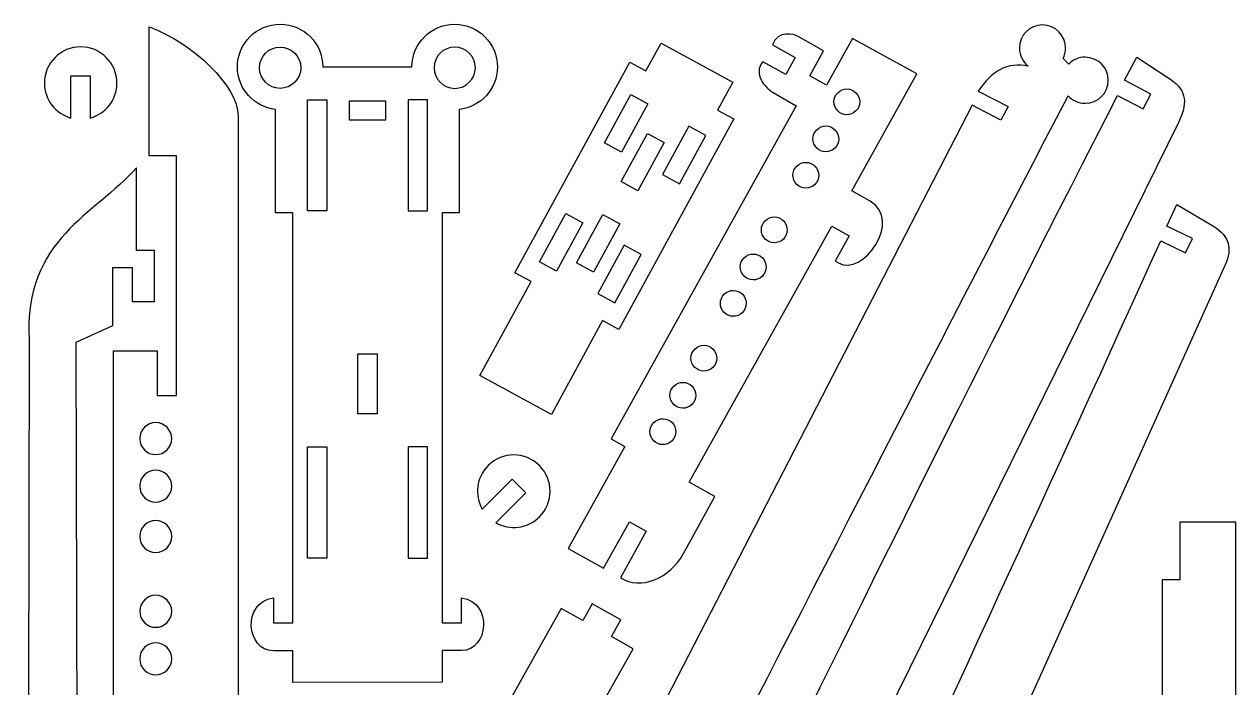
# Model space of a CAD drawing. Header units: centimetres. Extents: x -1670 to 781, y 182 to 1564.
# Drawn here: x -1004 to -440, y 1254 to 1563 of the extents above; entities that cross this region are included whole.
import ezdxf

# ---------------------------------------------------------------- set-up
doc = ezdxf.new("R2010")
doc.units = ezdxf.units.CM
doc.header["$MEASUREMENT"] = 0
doc.layers.add('Camada 1', color=3, linetype='Continuous')

msp = doc.modelspace()

# ---------------------------------------------------------------- linework, layer by layer
at = {"layer": 'Camada 1', "lineweight": 25}
for points, knots in [([(-517.98, 1543.95), (-516.03, 1546), (-513.38, 1547.17), (-510.32, 1547.17), (-510.32, 1547.17), (-504.39, 1547.17), (-499.59, 1542.36), (-499.59, 1536.44), (-499.59, 1536.44), (-499.59, 1530.51), (-504.39, 1525.71), (-510.32, 1525.71), (-510.32, 1525.71), (-510.32, 1525.71), (-510.32, 1525.71), (-510.32, 1525.71), (-510.32, 1525.71), (-513.48, 1525.71), (-516.32, 1527.07), (-518.28, 1529.25), (-518.28, 1529.25), (-633.36, 1308), (-747.64, 1084.24), (-861.54, 859.33), (-861.54, 859.33), (-880.88, 810.11), (-926.43, 777.39), (-997.87, 764.37), (-997.87, 764.37), (-997.87, 764.37), (-973.36, 814.26), (-973.36, 814.26), (-973.36, 814.26), (-944.96, 822.65), (-917.74, 838.95), (-899.41, 870.78), (-899.41, 870.78), (-899.41, 870.78), (-883.73, 862.75), (-883.73, 862.75), (-883.73, 862.75), (-883.73, 862.75), (-880.46, 869.13), (-880.46, 869.13), (-880.46, 869.13), (-880.46, 869.13), (-896.62, 877.42), (-896.62, 877.42), (-896.62, 877.42), (-896.62, 877.42), (-562.93, 1524.8), (-562.93, 1524.8), (-562.93, 1524.8), (-562.93, 1524.8), (-549.51, 1517.92), (-549.51, 1517.92), (-549.51, 1517.92), (-549.51, 1517.92), (-546.23, 1524.31), (-546.23, 1524.31), (-546.23, 1524.31), (-546.23, 1524.31), (-560.06, 1531.4), (-560.06, 1531.4), (-560.06, 1531.4), (-553.96, 1540.7), (-546.33, 1545.06), (-536.9, 1543.04), (-536.9, 1543.04), (-539.37, 1545.01), (-540.95, 1548.04), (-540.95, 1551.43), (-540.95, 1551.43), (-540.95, 1557.36), (-536.14, 1562.16), (-530.22, 1562.16), (-530.22, 1562.16), (-524.29, 1562.16), (-519.49, 1557.36), (-519.49, 1551.43), (-519.49, 1551.43), (-519.49, 1551.43), (-519.49, 1551.43), (-519.49, 1551.43), (-519.49, 1551.43), (-519.49, 1551.43), (-519.49, 1551.43), (-519.49, 1551.43), (-519.49, 1551.43), (-519.49, 1551.43), (-519.49, 1551.43), (-519.49, 1551.43), (-519.49, 1551.43), (-519.49, 1549.68), (-519.91, 1548.03), (-520.65, 1546.57), (-520.65, 1546.57), (-520.65, 1546.57), (-517.98, 1543.95), (-517.98, 1543.95)], [0, 0, 0, 0, 0.038462, 0.038462, 0.038462, 0.038462, 0.076923, 0.076923, 0.076923, 0.076923, 0.115385, 0.115385, 0.115385, 0.115385, 0.153846, 0.153846, 0.153846, 0.153846, 0.192308, 0.192308, 0.192308, 0.192308, 0.230769, 0.230769, 0.230769, 0.230769, 0.269231, 0.269231, 0.269231, 0.269231, 0.307692, 0.307692, 0.307692, 0.307692, 0.346154, 0.346154, 0.346154, 0.346154, 0.384615, 0.384615, 0.384615, 0.384615, 0.423077, 0.423077, 0.423077, 0.423077, 0.461538, 0.461538, 0.461538, 0.461538, 0.5, 0.5, 0.5, 0.5, 0.538462, 0.538462, 0.538462, 0.538462, 0.576923, 0.576923, 0.576923, 0.576923, 0.615385, 0.615385, 0.615385, 0.615385, 0.653846, 0.653846, 0.653846, 0.653846, 0.692308, 0.692308, 0.692308, 0.692308, 0.730769, 0.730769, 0.730769, 0.730769, 0.769231, 0.769231, 0.769231, 0.769231, 0.807692, 0.807692, 0.807692, 0.807692, 0.846154, 0.846154, 0.846154, 0.846154, 0.884615, 0.884615, 0.884615, 0.884615, 0.923077, 0.923077, 0.923077, 0.923077, 1, 1, 1, 1]), ([(-809.53, 1256.44), (-809.53, 1256.44), (-809.53, 1271.1), (-809.53, 1271.1), (-809.53, 1271.1), (-809.53, 1271.1), (-800.54, 1271.1), (-800.54, 1271.1), (-800.54, 1271.1), (-788.04, 1271.1), (-785.59, 1293.52), (-800.54, 1295.61), (-800.54, 1295.61), (-800.54, 1295.61), (-800.54, 1283.96), (-800.54, 1283.96), (-800.54, 1283.96), (-800.54, 1283.96), (-809.53, 1283.96), (-809.53, 1283.96), (-809.53, 1283.96), (-809.53, 1283.96), (-809.53, 1474.75), (-809.53, 1474.75), (-809.53, 1474.75), (-809.53, 1474.75), (-801.53, 1474.75), (-801.53, 1474.75), (-801.53, 1474.75), (-801.53, 1474.75), (-801.53, 1522.88), (-801.53, 1522.88), (-801.53, 1522.88), (-791.57, 1523.95), (-783.81, 1532.39), (-783.81, 1542.63), (-783.81, 1542.63), (-783.81, 1553.61), (-792.71, 1562.51), (-803.68, 1562.51), (-803.68, 1562.51), (-814.66, 1562.51), (-823.56, 1553.61), (-823.56, 1542.63), (-823.56, 1542.63), (-823.56, 1542.63), (-865.02, 1542.63), (-865.02, 1542.63), (-865.02, 1542.63), (-865.02, 1553.61), (-873.91, 1562.51), (-884.89, 1562.51), (-884.89, 1562.51), (-895.87, 1562.51), (-904.76, 1553.61), (-904.76, 1542.63), (-904.76, 1542.63), (-904.76, 1532.39), (-897.01, 1523.95), (-887.04, 1522.88), (-887.04, 1522.88), (-887.04, 1522.88), (-887.05, 1474.75), (-887.05, 1474.75), (-887.05, 1474.75), (-887.05, 1474.75), (-879.04, 1474.75), (-879.04, 1474.75), (-879.04, 1474.75), (-879.04, 1474.75), (-879.04, 1283.96), (-879.04, 1283.96), (-879.04, 1283.96), (-879.04, 1283.96), (-888.04, 1283.96), (-888.04, 1283.96), (-888.04, 1283.96), (-888.04, 1283.96), (-888.04, 1295.61), (-888.04, 1295.61), (-888.04, 1295.61), (-902.98, 1293.52), (-900.53, 1270.97), (-888.04, 1270.97), (-888.04, 1270.97), (-888.04, 1270.97), (-879.04, 1270.97), (-879.04, 1270.97), (-879.04, 1270.97), (-879.04, 1270.97), (-879.04, 1256.31), (-879.04, 1256.31), (-879.04, 1256.31), (-879.04, 1256.31), (-809.53, 1256.44), (-809.53, 1256.44)], [0, 0, 0, 0, 0.04, 0.04, 0.04, 0.04, 0.08, 0.08, 0.08, 0.08, 0.12, 0.12, 0.12, 0.12, 0.16, 0.16, 0.16, 0.16, 0.2, 0.2, 0.2, 0.2, 0.24, 0.24, 0.24, 0.24, 0.28, 0.28, 0.28, 0.28, 0.32, 0.32, 0.32, 0.32, 0.36, 0.36, 0.36, 0.36, 0.4, 0.4, 0.4, 0.4, 0.44, 0.44, 0.44, 0.44, 0.48, 0.48, 0.48, 0.48, 0.52, 0.52, 0.52, 0.52, 0.56, 0.56, 0.56, 0.56, 0.6, 0.6, 0.6, 0.6, 0.64, 0.64, 0.64, 0.64, 0.68, 0.68, 0.68, 0.68, 0.72, 0.72, 0.72, 0.72, 0.76, 0.76, 0.76, 0.76, 0.8, 0.8, 0.8, 0.8, 0.84, 0.84, 0.84, 0.84, 0.88, 0.88, 0.88, 0.88, 0.92, 0.92, 0.92, 0.92, 1, 1, 1, 1]), ([(-962.42, 1204.75), (-961.01, 1195.51), (-955.78, 1191.05), (-947.75, 1190.08), (-947.75, 1190.08), (-947.75, 1190.08), (-947.75, 1224.98), (-947.75, 1224.98), (-947.75, 1224.98), (-947.75, 1224.98), (-938.75, 1224.98), (-938.75, 1224.98), (-938.75, 1224.98), (-938.75, 1224.98), (-938.75, 1163.56), (-938.75, 1163.56), (-938.75, 1163.56), (-938.75, 1163.56), (-927.2, 1163.56), (-927.2, 1163.56), (-927.2, 1163.56), (-927.2, 1163.56), (-927.2, 1154.56), (-927.2, 1154.56), (-927.2, 1154.56), (-927.2, 1154.56), (-938.75, 1154.56), (-938.75, 1154.56), (-938.75, 1154.56), (-938.75, 1154.56), (-938.75, 1112.95), (-938.75, 1112.95), (-938.75, 1112.95), (-938.75, 1112.95), (-927.2, 1112.95), (-927.2, 1112.95), (-927.2, 1112.95), (-927.2, 1112.95), (-927.2, 1103.95), (-927.2, 1103.95), (-927.2, 1103.95), (-927.2, 1103.95), (-938.75, 1103.95), (-938.75, 1103.95), (-938.75, 1103.95), (-938.75, 1103.95), (-938.75, 1086.09), (-938.75, 1086.09), (-938.75, 1086.09), (-938.75, 1069.91), (-904.44, 1075.04), (-904.44, 1091.99), (-904.44, 1091.99), (-904.44, 1091.99), (-904.44, 1519.79), (-904.44, 1519.79), (-904.44, 1519.79), (-904.44, 1533.64), (-925.2, 1553.79), (-945.89, 1561.24), (-945.89, 1561.24), (-945.89, 1561.24), (-945.89, 1501.22), (-945.89, 1501.22), (-945.89, 1501.22), (-945.89, 1501.22), (-933.13, 1501.22), (-933.13, 1501.22), (-933.13, 1501.22), (-933.13, 1501.22), (-933.14, 1419.7), (-933.14, 1419.7), (-933.14, 1419.7), (-933.14, 1419.7), (-933.14, 1389.79), (-933.14, 1389.79), (-933.14, 1389.79), (-933.14, 1389.79), (-942.14, 1389.79), (-942.14, 1389.79), (-942.14, 1389.79), (-942.14, 1389.79), (-942.14, 1410.56), (-942.14, 1410.56), (-942.14, 1410.56), (-942.14, 1410.56), (-962.42, 1410.56), (-962.42, 1410.56), (-962.42, 1410.56), (-962.42, 1410.56), (-962.42, 1204.75), (-962.42, 1204.75)], [0, 0, 0, 0, 0.041667, 0.041667, 0.041667, 0.041667, 0.083333, 0.083333, 0.083333, 0.083333, 0.125, 0.125, 0.125, 0.125, 0.166667, 0.166667, 0.166667, 0.166667, 0.208333, 0.208333, 0.208333, 0.208333, 0.25, 0.25, 0.25, 0.25, 0.291667, 0.291667, 0.291667, 0.291667, 0.333333, 0.333333, 0.333333, 0.333333, 0.375, 0.375, 0.375, 0.375, 0.416667, 0.416667, 0.416667, 0.416667, 0.458333, 0.458333, 0.458333, 0.458333, 0.5, 0.5, 0.5, 0.5, 0.541667, 0.541667, 0.541667, 0.541667, 0.583333, 0.583333, 0.583333, 0.583333, 0.625, 0.625, 0.625, 0.625, 0.666667, 0.666667, 0.666667, 0.666667, 0.708333, 0.708333, 0.708333, 0.708333, 0.75, 0.75, 0.75, 0.75, 0.791667, 0.791667, 0.791667, 0.791667, 0.833333, 0.833333, 0.833333, 0.833333, 0.875, 0.875, 0.875, 0.875, 0.916667, 0.916667, 0.916667, 0.916667, 1, 1, 1, 1]), ([(-618.55, 1555.92), (-618.55, 1555.92), (-588.69, 1539.39), (-588.69, 1539.39), (-588.69, 1539.39), (-588.69, 1539.39), (-618.94, 1484.97), (-618.94, 1484.97), (-618.94, 1484.97), (-618.94, 1484.97), (-610.34, 1480.14), (-610.34, 1480.14), (-610.34, 1480.14), (-595.03, 1471.54), (-613.85, 1444.64), (-625.13, 1451.46), (-625.13, 1451.46), (-625.13, 1451.46), (-626.71, 1452.3), (-626.71, 1452.3), (-626.71, 1452.3), (-626.71, 1452.3), (-620.18, 1464.13), (-620.18, 1464.13), (-620.18, 1464.13), (-620.18, 1464.13), (-628.19, 1468.55), (-628.19, 1468.55), (-628.19, 1468.55), (-628.19, 1468.55), (-694.56, 1349.49), (-694.56, 1349.49), (-694.56, 1349.49), (-694.56, 1349.49), (-682.59, 1342.86), (-682.59, 1342.86), (-682.59, 1342.86), (-682.59, 1342.86), (-697.19, 1316.23), (-697.19, 1316.23), (-697.19, 1316.23), (-703.38, 1304.93), (-717.18, 1298.8), (-726.55, 1305), (-726.55, 1305), (-726.55, 1305), (-714.52, 1326.65), (-714.52, 1326.65), (-714.52, 1326.65), (-714.52, 1326.65), (-722.38, 1331.02), (-722.38, 1331.02), (-722.38, 1331.02), (-722.38, 1331.02), (-734.41, 1309.37), (-734.41, 1309.37), (-734.41, 1309.37), (-734.41, 1309.37), (-750.94, 1318.53), (-750.94, 1318.53), (-750.94, 1318.53), (-750.94, 1318.53), (-724.54, 1366.02), (-724.54, 1366.02), (-724.54, 1366.02), (-724.54, 1366.02), (-730.9, 1369.54), (-730.9, 1369.54), (-730.9, 1369.54), (-730.9, 1369.54), (-644.79, 1524.49), (-644.79, 1524.49), (-644.79, 1524.49), (-644.79, 1524.49), (-655.55, 1530.77), (-655.55, 1530.77), (-655.55, 1530.77), (-659.23, 1532.92), (-665.1, 1539.62), (-660.27, 1545.09), (-660.27, 1545.09), (-660.27, 1545.09), (-649.57, 1539.13), (-649.57, 1539.13), (-649.57, 1539.13), (-649.57, 1539.13), (-645.2, 1546.99), (-645.2, 1546.99), (-645.2, 1546.99), (-645.2, 1546.99), (-655.89, 1552.95), (-655.89, 1552.95), (-655.89, 1552.95), (-653.27, 1559.84), (-645.9, 1557.96), (-643.93, 1556.84), (-643.93, 1556.84), (-643.93, 1556.84), (-632.1, 1550.09), (-632.1, 1550.09), (-632.1, 1550.09), (-632.1, 1550.09), (-638.52, 1538.57), (-638.52, 1538.57), (-638.52, 1538.57), (-638.52, 1538.57), (-630.66, 1534.19), (-630.66, 1534.19), (-630.66, 1534.19), (-630.66, 1534.19), (-618.55, 1555.92), (-618.55, 1555.92)], [0, 0, 0, 0, 0.034483, 0.034483, 0.034483, 0.034483, 0.068966, 0.068966, 0.068966, 0.068966, 0.103448, 0.103448, 0.103448, 0.103448, 0.137931, 0.137931, 0.137931, 0.137931, 0.172414, 0.172414, 0.172414, 0.172414, 0.206897, 0.206897, 0.206897, 0.206897, 0.241379, 0.241379, 0.241379, 0.241379, 0.275862, 0.275862, 0.275862, 0.275862, 0.310345, 0.310345, 0.310345, 0.310345, 0.344828, 0.344828, 0.344828, 0.344828, 0.37931, 0.37931, 0.37931, 0.37931, 0.413793, 0.413793, 0.413793, 0.413793, 0.448276, 0.448276, 0.448276, 0.448276, 0.482759, 0.482759, 0.482759, 0.482759, 0.517241, 0.517241, 0.517241, 0.517241, 0.551724, 0.551724, 0.551724, 0.551724, 0.586207, 0.586207, 0.586207, 0.586207, 0.62069, 0.62069, 0.62069, 0.62069, 0.655172, 0.655172, 0.655172, 0.655172, 0.689655, 0.689655, 0.689655, 0.689655, 0.724138, 0.724138, 0.724138, 0.724138, 0.758621, 0.758621, 0.758621, 0.758621, 0.793103, 0.793103, 0.793103, 0.793103, 0.827586, 0.827586, 0.827586, 0.827586, 0.862069, 0.862069, 0.862069, 0.862069, 0.896552, 0.896552, 0.896552, 0.896552, 0.931034, 0.931034, 0.931034, 0.931034, 1, 1, 1, 1]), ([(-982.2, 1518.87), (-989.33, 1520.84), (-994.57, 1527.37), (-994.57, 1535.13), (-994.57, 1535.13), (-994.57, 1544.45), (-987.02, 1552), (-977.7, 1552), (-977.7, 1552), (-968.39, 1552), (-960.84, 1544.45), (-960.84, 1535.13), (-960.84, 1535.13), (-960.84, 1527.37), (-966.08, 1520.84), (-973.21, 1518.87), (-973.21, 1518.87), (-973.21, 1518.87), (-973.21, 1538.54), (-973.21, 1538.54), (-973.21, 1538.54), (-973.21, 1538.54), (-982.2, 1538.54), (-982.2, 1538.54), (-982.2, 1538.54), (-982.2, 1538.54), (-982.2, 1518.87), (-982.2, 1518.87)], [0, 0, 0, 0, 0.125, 0.125, 0.125, 0.125, 0.25, 0.25, 0.25, 0.25, 0.375, 0.375, 0.375, 0.375, 0.5, 0.5, 0.5, 0.5, 0.625, 0.625, 0.625, 0.625, 0.75, 0.75, 0.75, 0.75, 1, 1, 1, 1]), ([(-884.9, 1551.87), (-890.2, 1551.87), (-894.5, 1547.57), (-894.5, 1542.27), (-894.5, 1542.27), (-894.5, 1536.97), (-890.2, 1532.68), (-884.9, 1532.68), (-884.9, 1532.68), (-879.6, 1532.68), (-875.3, 1536.97), (-875.3, 1542.27), (-875.3, 1542.27), (-875.3, 1547.57), (-879.6, 1551.87), (-884.9, 1551.87)], [0, 0, 0, 0, 0.2, 0.2, 0.2, 0.2, 0.4, 0.4, 0.4, 0.4, 0.6, 0.6, 0.6, 0.6, 1, 1, 1, 1]), ([(-803.67, 1551.87), (-798.37, 1551.87), (-794.07, 1547.57), (-794.07, 1542.27), (-794.07, 1542.27), (-794.07, 1536.97), (-798.37, 1532.68), (-803.67, 1532.68), (-803.67, 1532.68), (-808.97, 1532.68), (-813.27, 1536.97), (-813.27, 1542.27), (-813.27, 1542.27), (-813.27, 1547.57), (-808.97, 1551.87), (-803.67, 1551.87)], [0, 0, 0, 0, 0.2, 0.2, 0.2, 0.2, 0.4, 0.4, 0.4, 0.4, 0.6, 0.6, 0.6, 0.6, 1, 1, 1, 1]), ([(-758.67, 1380.93), (-758.67, 1380.93), (-734.85, 1424.6), (-734.85, 1424.6), (-734.85, 1424.6), (-734.85, 1424.6), (-727.3, 1420.48), (-727.3, 1420.48), (-727.3, 1420.48), (-727.3, 1420.48), (-673.87, 1518.43), (-673.87, 1518.43), (-673.87, 1518.43), (-673.87, 1518.43), (-681.4, 1522.57), (-681.4, 1522.57), (-681.4, 1522.57), (-681.4, 1522.57), (-674.32, 1535.55), (-674.32, 1535.55), (-674.32, 1535.55), (-674.32, 1535.55), (-707.63, 1553.72), (-707.63, 1553.72), (-707.63, 1553.72), (-707.63, 1553.72), (-714.71, 1540.75), (-714.71, 1540.75), (-714.71, 1540.75), (-714.71, 1540.75), (-722.27, 1544.83), (-722.27, 1544.83), (-722.27, 1544.83), (-722.27, 1544.83), (-775.7, 1446.88), (-775.7, 1446.88), (-775.7, 1446.88), (-775.7, 1446.88), (-768.16, 1442.77), (-768.16, 1442.77), (-768.16, 1442.77), (-768.16, 1442.77), (-791.97, 1399.1), (-791.97, 1399.1), (-791.97, 1399.1), (-791.97, 1399.1), (-758.67, 1380.93), (-758.67, 1380.93)], [0, 0, 0, 0, 0.076923, 0.076923, 0.076923, 0.076923, 0.153846, 0.153846, 0.153846, 0.153846, 0.230769, 0.230769, 0.230769, 0.230769, 0.307692, 0.307692, 0.307692, 0.307692, 0.384615, 0.384615, 0.384615, 0.384615, 0.461538, 0.461538, 0.461538, 0.461538, 0.538462, 0.538462, 0.538462, 0.538462, 0.615385, 0.615385, 0.615385, 0.615385, 0.692308, 0.692308, 0.692308, 0.692308, 0.769231, 0.769231, 0.769231, 0.769231, 0.846154, 0.846154, 0.846154, 0.846154, 1, 1, 1, 1]), ([(-492.11, 1536.44), (-492.11, 1536.44), (-479.81, 1529.97), (-479.81, 1529.97), (-479.81, 1529.97), (-479.81, 1529.97), (-483.42, 1523.09), (-483.42, 1523.09), (-483.42, 1523.09), (-483.42, 1523.09), (-495.29, 1529.33), (-495.29, 1529.33), (-495.29, 1529.33), (-611.87, 1302.01), (-705.42, 1106.77), (-818.28, 877.2), (-818.28, 877.2), (-818.28, 877.2), (-806.82, 871.18), (-806.82, 871.18), (-806.82, 871.18), (-806.82, 871.18), (-810.43, 864.3), (-810.43, 864.3), (-810.43, 864.3), (-810.43, 864.3), (-821.37, 870.04), (-821.37, 870.04), (-821.37, 870.04), (-821.37, 870.04), (-836.18, 845.07), (-836.18, 845.07), (-836.18, 845.07), (-862.23, 801.14), (-891.36, 773.35), (-959.51, 751.77), (-959.51, 751.77), (-959.51, 751.77), (-991.15, 689.33), (-991.15, 689.33), (-991.15, 689.33), (-919.02, 715.46), (-869.26, 700.27), (-837.14, 765.47), (-837.14, 765.47), (-837.14, 765.47), (-466.79, 1517.17), (-466.79, 1517.17), (-466.79, 1517.17), (-462.92, 1525.02), (-462.81, 1531.51), (-470.48, 1536.74), (-470.48, 1536.74), (-470.48, 1536.74), (-486.3, 1547.19), (-486.3, 1547.19), (-486.3, 1547.19), (-486.3, 1547.19), (-492.11, 1536.44), (-492.11, 1536.44)], [0, 0, 0, 0, 0.0625, 0.0625, 0.0625, 0.0625, 0.125, 0.125, 0.125, 0.125, 0.1875, 0.1875, 0.1875, 0.1875, 0.25, 0.25, 0.25, 0.25, 0.3125, 0.3125, 0.3125, 0.3125, 0.375, 0.375, 0.375, 0.375, 0.4375, 0.4375, 0.4375, 0.4375, 0.5, 0.5, 0.5, 0.5, 0.5625, 0.5625, 0.5625, 0.5625, 0.625, 0.625, 0.625, 0.625, 0.6875, 0.6875, 0.6875, 0.6875, 0.75, 0.75, 0.75, 0.75, 0.8125, 0.8125, 0.8125, 0.8125, 0.875, 0.875, 0.875, 0.875, 1, 1, 1, 1]), ([(-626.26, 1523.1), (-624.44, 1520.33), (-620.71, 1519.56), (-617.94, 1521.39), (-617.94, 1521.39), (-615.16, 1523.21), (-614.39, 1526.94), (-616.22, 1529.71), (-616.22, 1529.71), (-618.04, 1532.48), (-621.77, 1533.25), (-624.54, 1531.43), (-624.54, 1531.43), (-627.32, 1529.6), (-628.08, 1525.88), (-626.26, 1523.1)], [0, 0, 0, 0, 0.2, 0.2, 0.2, 0.2, 0.4, 0.4, 0.4, 0.4, 0.6, 0.6, 0.6, 0.6, 1, 1, 1, 1]), ([(-721.72, 1529.83), (-721.72, 1529.83), (-733.98, 1507.36), (-733.98, 1507.36), (-733.98, 1507.36), (-733.98, 1507.36), (-726.08, 1503.06), (-726.08, 1503.06), (-726.08, 1503.06), (-726.08, 1503.06), (-713.83, 1525.53), (-713.83, 1525.53), (-713.83, 1525.53), (-713.83, 1525.53), (-721.72, 1529.83), (-721.72, 1529.83)], [0, 0, 0, 0, 0.2, 0.2, 0.2, 0.2, 0.4, 0.4, 0.4, 0.4, 0.6, 0.6, 0.6, 0.6, 1, 1, 1, 1]), ([(-872.2, 1527.3), (-872.2, 1527.3), (-872.2, 1475.62), (-872.2, 1475.62), (-872.2, 1475.62), (-872.2, 1475.62), (-863.2, 1475.62), (-863.2, 1475.62), (-863.2, 1475.62), (-863.2, 1475.62), (-863.2, 1527.3), (-863.2, 1527.3), (-863.2, 1527.3), (-863.2, 1527.3), (-872.2, 1527.3), (-872.2, 1527.3)], [0, 0, 0, 0, 0.2, 0.2, 0.2, 0.2, 0.4, 0.4, 0.4, 0.4, 0.6, 0.6, 0.6, 0.6, 1, 1, 1, 1]), ([(-835.93, 1517.85), (-835.93, 1517.85), (-835.93, 1526.84), (-835.93, 1526.84), (-835.93, 1526.84), (-835.93, 1526.84), (-852.64, 1526.84), (-852.64, 1526.84), (-852.64, 1526.84), (-852.64, 1526.84), (-852.64, 1517.85), (-852.64, 1517.85), (-852.64, 1517.85), (-852.64, 1517.85), (-835.93, 1517.85), (-835.93, 1517.85)], [0, 0, 0, 0, 0.2, 0.2, 0.2, 0.2, 0.4, 0.4, 0.4, 0.4, 0.6, 0.6, 0.6, 0.6, 1, 1, 1, 1]), ([(-816.37, 1527.3), (-816.37, 1527.3), (-816.37, 1475.62), (-816.37, 1475.62), (-816.37, 1475.62), (-816.37, 1475.62), (-825.37, 1475.62), (-825.37, 1475.62), (-825.37, 1475.62), (-825.37, 1475.62), (-825.37, 1527.3), (-825.37, 1527.3), (-825.37, 1527.3), (-825.37, 1527.3), (-816.37, 1527.3), (-816.37, 1527.3)], [0, 0, 0, 0, 0.2, 0.2, 0.2, 0.2, 0.4, 0.4, 0.4, 0.4, 0.6, 0.6, 0.6, 0.6, 1, 1, 1, 1]), ([(-718.4, 1484.97), (-718.4, 1484.97), (-706.15, 1507.43), (-706.15, 1507.43), (-706.15, 1507.43), (-706.15, 1507.43), (-714.04, 1511.74), (-714.04, 1511.74), (-714.04, 1511.74), (-714.04, 1511.74), (-726.3, 1489.27), (-726.3, 1489.27), (-726.3, 1489.27), (-726.3, 1489.27), (-718.4, 1484.97), (-718.4, 1484.97)], [0, 0, 0, 0, 0.2, 0.2, 0.2, 0.2, 0.4, 0.4, 0.4, 0.4, 0.6, 0.6, 0.6, 0.6, 1, 1, 1, 1]), ([(-686.78, 1510.77), (-686.78, 1510.77), (-699.04, 1488.3), (-699.04, 1488.3), (-699.04, 1488.3), (-699.04, 1488.3), (-706.93, 1492.61), (-706.93, 1492.61), (-706.93, 1492.61), (-706.93, 1492.61), (-694.67, 1515.08), (-694.67, 1515.08), (-694.67, 1515.08), (-694.67, 1515.08), (-686.78, 1510.77), (-686.78, 1510.77)], [0, 0, 0, 0, 0.2, 0.2, 0.2, 0.2, 0.4, 0.4, 0.4, 0.4, 0.6, 0.6, 0.6, 0.6, 1, 1, 1, 1]), ([(-636.03, 1505.86), (-634.21, 1503.08), (-630.48, 1502.32), (-627.71, 1504.14), (-627.71, 1504.14), (-624.94, 1505.96), (-624.17, 1509.69), (-625.99, 1512.46), (-625.99, 1512.46), (-627.82, 1515.24), (-631.54, 1516.01), (-634.32, 1514.18), (-634.32, 1514.18), (-637.09, 1512.36), (-637.86, 1508.63), (-636.03, 1505.86)], [0, 0, 0, 0, 0.2, 0.2, 0.2, 0.2, 0.4, 0.4, 0.4, 0.4, 0.6, 0.6, 0.6, 0.6, 1, 1, 1, 1]), ([(-951.78, 1495.67), (-951.78, 1495.67), (-951.69, 1457.28), (-951.69, 1457.28), (-951.69, 1457.28), (-951.69, 1457.28), (-943.42, 1457.3), (-943.42, 1457.3), (-943.42, 1457.3), (-943.42, 1457.3), (-943.36, 1433.56), (-943.36, 1433.56), (-943.36, 1433.56), (-943.36, 1433.56), (-953.69, 1433.53), (-953.69, 1433.53), (-953.69, 1433.53), (-953.69, 1433.53), (-953.73, 1449.29), (-953.73, 1449.29), (-953.73, 1449.29), (-953.73, 1449.29), (-962.73, 1449.27), (-962.73, 1449.27), (-962.73, 1449.27), (-962.73, 1449.27), (-962.66, 1422.38), (-962.66, 1422.38), (-962.66, 1422.38), (-962.66, 1422.38), (-979.75, 1414.59), (-979.75, 1414.59), (-979.75, 1414.59), (-979.75, 1414.59), (-978.67, 986.56), (-978.67, 986.56), (-978.67, 986.56), (-978.67, 986.56), (-944.1, 986.65), (-944.1, 986.65), (-944.1, 986.65), (-944.1, 986.65), (-943.77, 855.51), (-943.77, 855.51), (-943.77, 855.51), (-943.77, 855.51), (-955.02, 855.48), (-955.02, 855.48), (-955.02, 855.48), (-955.02, 855.48), (-972.68, 875.26), (-972.68, 875.26), (-972.68, 875.26), (-972.68, 875.26), (-972.84, 939.14), (-972.84, 939.14), (-972.84, 939.14), (-972.84, 939.14), (-981.83, 939.12), (-981.83, 939.12), (-981.83, 939.12), (-981.83, 939.12), (-981.7, 886.32), (-981.7, 886.32), (-981.7, 886.32), (-981.7, 886.32), (-1002.53, 910.39), (-1002.53, 910.39), (-1002.53, 910.39), (-1002.53, 910.39), (-1001.72, 1415.66), (-1001.72, 1415.66), (-1001.72, 1415.66), (-1003.95, 1462.91), (-971.03, 1473.76), (-951.78, 1495.67)], [0, 0, 0, 0, 0.05, 0.05, 0.05, 0.05, 0.1, 0.1, 0.1, 0.1, 0.15, 0.15, 0.15, 0.15, 0.2, 0.2, 0.2, 0.2, 0.25, 0.25, 0.25, 0.25, 0.3, 0.3, 0.3, 0.3, 0.35, 0.35, 0.35, 0.35, 0.4, 0.4, 0.4, 0.4, 0.45, 0.45, 0.45, 0.45, 0.5, 0.5, 0.5, 0.5, 0.55, 0.55, 0.55, 0.55, 0.6, 0.6, 0.6, 0.6, 0.65, 0.65, 0.65, 0.65, 0.7, 0.7, 0.7, 0.7, 0.75, 0.75, 0.75, 0.75, 0.8, 0.8, 0.8, 0.8, 0.85, 0.85, 0.85, 0.85, 0.9, 0.9, 0.9, 0.9, 1, 1, 1, 1]), ([(-645.32, 1488.93), (-643.49, 1486.16), (-639.77, 1485.39), (-636.99, 1487.21), (-636.99, 1487.21), (-634.22, 1489.04), (-633.45, 1492.76), (-635.28, 1495.54), (-635.28, 1495.54), (-637.1, 1498.31), (-640.83, 1499.08), (-643.6, 1497.25), (-643.6, 1497.25), (-646.37, 1495.43), (-647.14, 1491.7), (-645.32, 1488.93)], [0, 0, 0, 0, 0.2, 0.2, 0.2, 0.2, 0.4, 0.4, 0.4, 0.4, 0.6, 0.6, 0.6, 0.6, 1, 1, 1, 1]), ([(-472.42, 1468.53), (-472.42, 1468.53), (-460.42, 1462.82), (-460.42, 1462.82), (-460.42, 1462.82), (-460.42, 1462.82), (-463.59, 1456.16), (-463.59, 1456.16), (-463.59, 1456.16), (-463.59, 1456.16), (-475.17, 1461.67), (-475.17, 1461.67), (-475.17, 1461.67), (-575.51, 1241), (-677.9, 1020.81), (-779.74, 800.49), (-779.74, 800.49), (-779.74, 800.49), (-762.36, 792.22), (-762.36, 792.22), (-762.36, 792.22), (-762.36, 792.22), (-765.53, 785.55), (-765.53, 785.55), (-765.53, 785.55), (-765.53, 785.55), (-782.41, 793.59), (-782.41, 793.59), (-782.41, 793.59), (-782.41, 793.59), (-797.18, 765.75), (-797.18, 765.75), (-797.18, 765.75), (-815.55, 731.11), (-834.56, 717.3), (-889.42, 694.68), (-889.42, 694.68), (-889.42, 694.68), (-910.17, 647.29), (-910.17, 647.29), (-910.17, 647.29), (-832.94, 662.21), (-788.86, 686.99), (-762.81, 744.87), (-762.81, 744.87), (-762.81, 744.87), (-445.2, 1450.62), (-445.2, 1450.62), (-445.2, 1450.62), (-441.8, 1458.2), (-443.17, 1463.84), (-450.63, 1468.52), (-450.63, 1468.52), (-450.63, 1468.52), (-467.64, 1478.59), (-467.64, 1478.59), (-467.64, 1478.59), (-467.64, 1478.59), (-472.42, 1468.53), (-472.42, 1468.53)], [0, 0, 0, 0, 0.0625, 0.0625, 0.0625, 0.0625, 0.125, 0.125, 0.125, 0.125, 0.1875, 0.1875, 0.1875, 0.1875, 0.25, 0.25, 0.25, 0.25, 0.3125, 0.3125, 0.3125, 0.3125, 0.375, 0.375, 0.375, 0.375, 0.4375, 0.4375, 0.4375, 0.4375, 0.5, 0.5, 0.5, 0.5, 0.5625, 0.5625, 0.5625, 0.5625, 0.625, 0.625, 0.625, 0.625, 0.6875, 0.6875, 0.6875, 0.6875, 0.75, 0.75, 0.75, 0.75, 0.8125, 0.8125, 0.8125, 0.8125, 0.875, 0.875, 0.875, 0.875, 1, 1, 1, 1]), ([(-751.92, 1474.46), (-751.92, 1474.46), (-764.18, 1452), (-764.18, 1452), (-764.18, 1452), (-764.18, 1452), (-756.29, 1447.69), (-756.29, 1447.69), (-756.29, 1447.69), (-756.29, 1447.69), (-744.03, 1470.16), (-744.03, 1470.16), (-744.03, 1470.16), (-744.03, 1470.16), (-751.92, 1474.46), (-751.92, 1474.46)], [0, 0, 0, 0, 0.2, 0.2, 0.2, 0.2, 0.4, 0.4, 0.4, 0.4, 0.6, 0.6, 0.6, 0.6, 1, 1, 1, 1]), ([(-739.04, 1447.14), (-739.04, 1447.14), (-726.78, 1469.61), (-726.78, 1469.61), (-726.78, 1469.61), (-726.78, 1469.61), (-734.68, 1473.92), (-734.68, 1473.92), (-734.68, 1473.92), (-734.68, 1473.92), (-746.93, 1451.45), (-746.93, 1451.45), (-746.93, 1451.45), (-746.93, 1451.45), (-739.04, 1447.14), (-739.04, 1447.14)], [0, 0, 0, 0, 0.2, 0.2, 0.2, 0.2, 0.4, 0.4, 0.4, 0.4, 0.6, 0.6, 0.6, 0.6, 1, 1, 1, 1]), ([(-660.02, 1463.52), (-658.2, 1460.75), (-654.47, 1459.98), (-651.7, 1461.8), (-651.7, 1461.8), (-648.92, 1463.63), (-648.15, 1467.35), (-649.98, 1470.13), (-649.98, 1470.13), (-651.8, 1472.9), (-655.53, 1473.67), (-658.3, 1471.84), (-658.3, 1471.84), (-661.08, 1470.02), (-661.84, 1466.29), (-660.02, 1463.52)], [0, 0, 0, 0, 0.2, 0.2, 0.2, 0.2, 0.4, 0.4, 0.4, 0.4, 0.6, 0.6, 0.6, 0.6, 1, 1, 1, 1]), ([(-716.98, 1455.4), (-716.98, 1455.4), (-729.24, 1432.93), (-729.24, 1432.93), (-729.24, 1432.93), (-729.24, 1432.93), (-737.13, 1437.24), (-737.13, 1437.24), (-737.13, 1437.24), (-737.13, 1437.24), (-724.88, 1459.71), (-724.88, 1459.71), (-724.88, 1459.71), (-724.88, 1459.71), (-716.98, 1455.4), (-716.98, 1455.4)], [0, 0, 0, 0, 0.2, 0.2, 0.2, 0.2, 0.4, 0.4, 0.4, 0.4, 0.6, 0.6, 0.6, 0.6, 1, 1, 1, 1]), ([(-669.79, 1446.27), (-667.97, 1443.5), (-664.24, 1442.73), (-661.47, 1444.56), (-661.47, 1444.56), (-658.7, 1446.38), (-657.93, 1450.11), (-659.75, 1452.88), (-659.75, 1452.88), (-661.58, 1455.65), (-665.3, 1456.42), (-668.08, 1454.6), (-668.08, 1454.6), (-670.85, 1452.77), (-671.62, 1449.05), (-669.79, 1446.27)], [0, 0, 0, 0, 0.2, 0.2, 0.2, 0.2, 0.4, 0.4, 0.4, 0.4, 0.6, 0.6, 0.6, 0.6, 1, 1, 1, 1]), ([(-679.08, 1429.34), (-677.25, 1426.57), (-673.53, 1425.8), (-670.75, 1427.63), (-670.75, 1427.63), (-667.98, 1429.45), (-667.21, 1433.18), (-669.04, 1435.95), (-669.04, 1435.95), (-670.86, 1438.72), (-674.59, 1439.49), (-677.36, 1437.67), (-677.36, 1437.67), (-680.13, 1435.84), (-680.9, 1432.12), (-679.08, 1429.34)], [0, 0, 0, 0, 0.2, 0.2, 0.2, 0.2, 0.4, 0.4, 0.4, 0.4, 0.6, 0.6, 0.6, 0.6, 1, 1, 1, 1]), ([(-692.77, 1403.81), (-690.95, 1401.04), (-687.22, 1400.27), (-684.45, 1402.09), (-684.45, 1402.09), (-681.67, 1403.92), (-680.91, 1407.65), (-682.73, 1410.42), (-682.73, 1410.42), (-684.55, 1413.19), (-688.28, 1413.96), (-691.05, 1412.14), (-691.05, 1412.14), (-693.83, 1410.31), (-694.6, 1406.58), (-692.77, 1403.81)], [0, 0, 0, 0, 0.2, 0.2, 0.2, 0.2, 0.4, 0.4, 0.4, 0.4, 0.6, 0.6, 0.6, 0.6, 1, 1, 1, 1]), ([(-839.79, 1381.25), (-839.79, 1381.25), (-839.79, 1409.12), (-839.79, 1409.12), (-839.79, 1409.12), (-839.79, 1409.12), (-848.78, 1409.12), (-848.78, 1409.12), (-848.78, 1409.12), (-848.78, 1409.12), (-848.78, 1381.25), (-848.78, 1381.25), (-848.78, 1381.25), (-848.78, 1381.25), (-839.79, 1381.25), (-839.79, 1381.25)], [0, 0, 0, 0, 0.2, 0.2, 0.2, 0.2, 0.4, 0.4, 0.4, 0.4, 0.6, 0.6, 0.6, 0.6, 1, 1, 1, 1]), ([(-702.54, 1386.57), (-700.72, 1383.79), (-696.99, 1383.02), (-694.22, 1384.85), (-694.22, 1384.85), (-691.45, 1386.67), (-690.68, 1390.4), (-692.5, 1393.17), (-692.5, 1393.17), (-694.33, 1395.94), (-698.05, 1396.71), (-700.83, 1394.89), (-700.83, 1394.89), (-703.6, 1393.06), (-704.37, 1389.34), (-702.54, 1386.57)], [0, 0, 0, 0, 0.2, 0.2, 0.2, 0.2, 0.4, 0.4, 0.4, 0.4, 0.6, 0.6, 0.6, 0.6, 1, 1, 1, 1]), ([(-942.79, 1377.16), (-938.67, 1377.16), (-935.34, 1373.83), (-935.34, 1369.71), (-935.34, 1369.71), (-935.34, 1365.6), (-938.67, 1362.27), (-942.79, 1362.27), (-942.79, 1362.27), (-946.9, 1362.27), (-950.23, 1365.6), (-950.23, 1369.71), (-950.23, 1369.71), (-950.23, 1373.83), (-946.9, 1377.16), (-942.79, 1377.16)], [0, 0, 0, 0, 0.2, 0.2, 0.2, 0.2, 0.4, 0.4, 0.4, 0.4, 0.6, 0.6, 0.6, 0.6, 1, 1, 1, 1]), ([(-711.83, 1369.64), (-710, 1366.86), (-706.28, 1366.1), (-703.51, 1367.92), (-703.51, 1367.92), (-700.73, 1369.75), (-699.96, 1373.47), (-701.79, 1376.24), (-701.79, 1376.24), (-703.61, 1379.02), (-707.34, 1379.79), (-710.11, 1377.96), (-710.11, 1377.96), (-712.89, 1376.14), (-713.65, 1372.41), (-711.83, 1369.64)], [0, 0, 0, 0, 0.2, 0.2, 0.2, 0.2, 0.4, 0.4, 0.4, 0.4, 0.6, 0.6, 0.6, 0.6, 1, 1, 1, 1]), ([(-872.2, 1365.84), (-872.2, 1365.84), (-872.2, 1314.16), (-872.2, 1314.16), (-872.2, 1314.16), (-872.2, 1314.16), (-863.2, 1314.16), (-863.2, 1314.16), (-863.2, 1314.16), (-863.2, 1314.16), (-863.2, 1365.84), (-863.2, 1365.84), (-863.2, 1365.84), (-863.2, 1365.84), (-872.2, 1365.84), (-872.2, 1365.84)], [0, 0, 0, 0, 0.2, 0.2, 0.2, 0.2, 0.4, 0.4, 0.4, 0.4, 0.6, 0.6, 0.6, 0.6, 1, 1, 1, 1]), ([(-816.37, 1365.84), (-816.37, 1365.84), (-816.37, 1314.16), (-816.37, 1314.16), (-816.37, 1314.16), (-816.37, 1314.16), (-825.37, 1314.16), (-825.37, 1314.16), (-825.37, 1314.16), (-825.37, 1314.16), (-825.37, 1365.84), (-825.37, 1365.84), (-825.37, 1365.84), (-825.37, 1365.84), (-816.37, 1365.84), (-816.37, 1365.84)], [0, 0, 0, 0, 0.2, 0.2, 0.2, 0.2, 0.4, 0.4, 0.4, 0.4, 0.6, 0.6, 0.6, 0.6, 1, 1, 1, 1]), ([(-790.88, 1336.92), (-794.53, 1343.35), (-793.61, 1351.68), (-788.13, 1357.17), (-788.13, 1357.17), (-781.54, 1363.75), (-770.86, 1363.75), (-764.27, 1357.17), (-764.27, 1357.17), (-757.68, 1350.58), (-757.68, 1339.9), (-764.27, 1333.31), (-764.27, 1333.31), (-769.76, 1327.83), (-778.08, 1326.91), (-784.52, 1330.56), (-784.52, 1330.56), (-784.52, 1330.56), (-770.61, 1344.47), (-770.61, 1344.47), (-770.61, 1344.47), (-770.61, 1344.47), (-776.96, 1350.83), (-776.96, 1350.83), (-776.96, 1350.83), (-776.96, 1350.83), (-790.88, 1336.92), (-790.88, 1336.92)], [0, 0, 0, 0, 0.125, 0.125, 0.125, 0.125, 0.25, 0.25, 0.25, 0.25, 0.375, 0.375, 0.375, 0.375, 0.5, 0.5, 0.5, 0.5, 0.625, 0.625, 0.625, 0.625, 0.75, 0.75, 0.75, 0.75, 1, 1, 1, 1]), ([(-942.79, 1355.06), (-938.67, 1355.06), (-935.34, 1351.73), (-935.34, 1347.61), (-935.34, 1347.61), (-935.34, 1343.5), (-938.67, 1340.17), (-942.79, 1340.17), (-942.79, 1340.17), (-946.9, 1340.17), (-950.23, 1343.5), (-950.23, 1347.61), (-950.23, 1347.61), (-950.23, 1351.73), (-946.9, 1355.06), (-942.79, 1355.06)], [0, 0, 0, 0, 0.2, 0.2, 0.2, 0.2, 0.4, 0.4, 0.4, 0.4, 0.6, 0.6, 0.6, 0.6, 1, 1, 1, 1]), ([(-942.79, 1331.64), (-938.67, 1331.64), (-935.34, 1328.3), (-935.34, 1324.19), (-935.34, 1324.19), (-935.34, 1320.08), (-938.67, 1316.75), (-942.79, 1316.75), (-942.79, 1316.75), (-946.9, 1316.75), (-950.23, 1320.08), (-950.23, 1324.19), (-950.23, 1324.19), (-950.23, 1328.3), (-946.9, 1331.64), (-942.79, 1331.64)], [0, 0, 0, 0, 0.2, 0.2, 0.2, 0.2, 0.4, 0.4, 0.4, 0.4, 0.6, 0.6, 0.6, 0.6, 1, 1, 1, 1]), ([(-466.34, 1304.04), (-466.34, 1304.04), (-466.34, 1330.87), (-466.34, 1330.87), (-466.34, 1330.87), (-466.34, 1330.87), (-440.28, 1330.87), (-440.28, 1330.87), (-440.28, 1330.87), (-440.28, 1330.87), (-440.28, 1201.51), (-440.28, 1201.51), (-440.28, 1201.51), (-440.28, 1201.51), (-466.34, 1201.51), (-466.34, 1201.51), (-466.34, 1201.51), (-466.34, 1201.51), (-466.34, 1228.34), (-466.34, 1228.34), (-466.34, 1228.34), (-466.34, 1228.34), (-474.51, 1228.34), (-474.51, 1228.34), (-474.51, 1228.34), (-474.51, 1228.34), (-474.51, 1304.04), (-474.51, 1304.04), (-474.51, 1304.04), (-474.51, 1304.04), (-466.34, 1304.04), (-466.34, 1304.04)], [0, 0, 0, 0, 0.111111, 0.111111, 0.111111, 0.111111, 0.222222, 0.222222, 0.222222, 0.222222, 0.333333, 0.333333, 0.333333, 0.333333, 0.444444, 0.444444, 0.444444, 0.444444, 0.555556, 0.555556, 0.555556, 0.555556, 0.666667, 0.666667, 0.666667, 0.666667, 0.777778, 0.777778, 0.777778, 0.777778, 1, 1, 1, 1]), ([(-942.79, 1296.81), (-938.67, 1296.81), (-935.34, 1293.48), (-935.34, 1289.37), (-935.34, 1289.37), (-935.34, 1285.25), (-938.67, 1281.92), (-942.79, 1281.92), (-942.79, 1281.92), (-946.9, 1281.92), (-950.23, 1285.25), (-950.23, 1289.37), (-950.23, 1289.37), (-950.23, 1293.48), (-946.9, 1296.81), (-942.79, 1296.81)], [0, 0, 0, 0, 0.2, 0.2, 0.2, 0.2, 0.4, 0.4, 0.4, 0.4, 0.6, 0.6, 0.6, 0.6, 1, 1, 1, 1]), ([(-754.18, 1290.7), (-754.18, 1290.7), (-744.07, 1285.04), (-744.07, 1285.04), (-744.07, 1285.04), (-744.07, 1285.04), (-739.71, 1292.91), (-739.71, 1292.91), (-739.71, 1292.91), (-739.71, 1292.91), (-726.45, 1285.48), (-726.45, 1285.48), (-726.45, 1285.48), (-726.45, 1285.48), (-730.8, 1277.61), (-730.8, 1277.61), (-730.8, 1277.61), (-730.8, 1277.61), (-720.7, 1271.95), (-720.7, 1271.95), (-720.7, 1271.95), (-720.7, 1271.95), (-746.17, 1226.47), (-746.17, 1226.47), (-746.17, 1226.47), (-746.17, 1226.47), (-756.28, 1232.13), (-756.28, 1232.13), (-756.28, 1232.13), (-756.28, 1232.13), (-760.72, 1224.31), (-760.72, 1224.31), (-760.72, 1224.31), (-760.72, 1224.31), (-773.98, 1231.74), (-773.98, 1231.74), (-773.98, 1231.74), (-773.98, 1231.74), (-769.54, 1239.56), (-769.54, 1239.56), (-769.54, 1239.56), (-769.54, 1239.56), (-779.65, 1245.22), (-779.65, 1245.22), (-779.65, 1245.22), (-779.65, 1245.22), (-754.18, 1290.7), (-754.18, 1290.7)], [0, 0, 0, 0, 0.076923, 0.076923, 0.076923, 0.076923, 0.153846, 0.153846, 0.153846, 0.153846, 0.230769, 0.230769, 0.230769, 0.230769, 0.307692, 0.307692, 0.307692, 0.307692, 0.384615, 0.384615, 0.384615, 0.384615, 0.461538, 0.461538, 0.461538, 0.461538, 0.538462, 0.538462, 0.538462, 0.538462, 0.615385, 0.615385, 0.615385, 0.615385, 0.692308, 0.692308, 0.692308, 0.692308, 0.769231, 0.769231, 0.769231, 0.769231, 0.846154, 0.846154, 0.846154, 0.846154, 1, 1, 1, 1]), ([(-942.79, 1274.71), (-938.67, 1274.71), (-935.34, 1271.38), (-935.34, 1267.26), (-935.34, 1267.26), (-935.34, 1263.15), (-938.67, 1259.82), (-942.79, 1259.82), (-942.79, 1259.82), (-946.9, 1259.82), (-950.23, 1263.15), (-950.23, 1267.26), (-950.23, 1267.26), (-950.23, 1271.38), (-946.9, 1274.71), (-942.79, 1274.71)], [0, 0, 0, 0, 0.2, 0.2, 0.2, 0.2, 0.4, 0.4, 0.4, 0.4, 0.6, 0.6, 0.6, 0.6, 1, 1, 1, 1])]:
    msp.add_open_spline(points, degree=3, knots=knots, dxfattribs=at)

doc.saveas('drawing.dxf')
